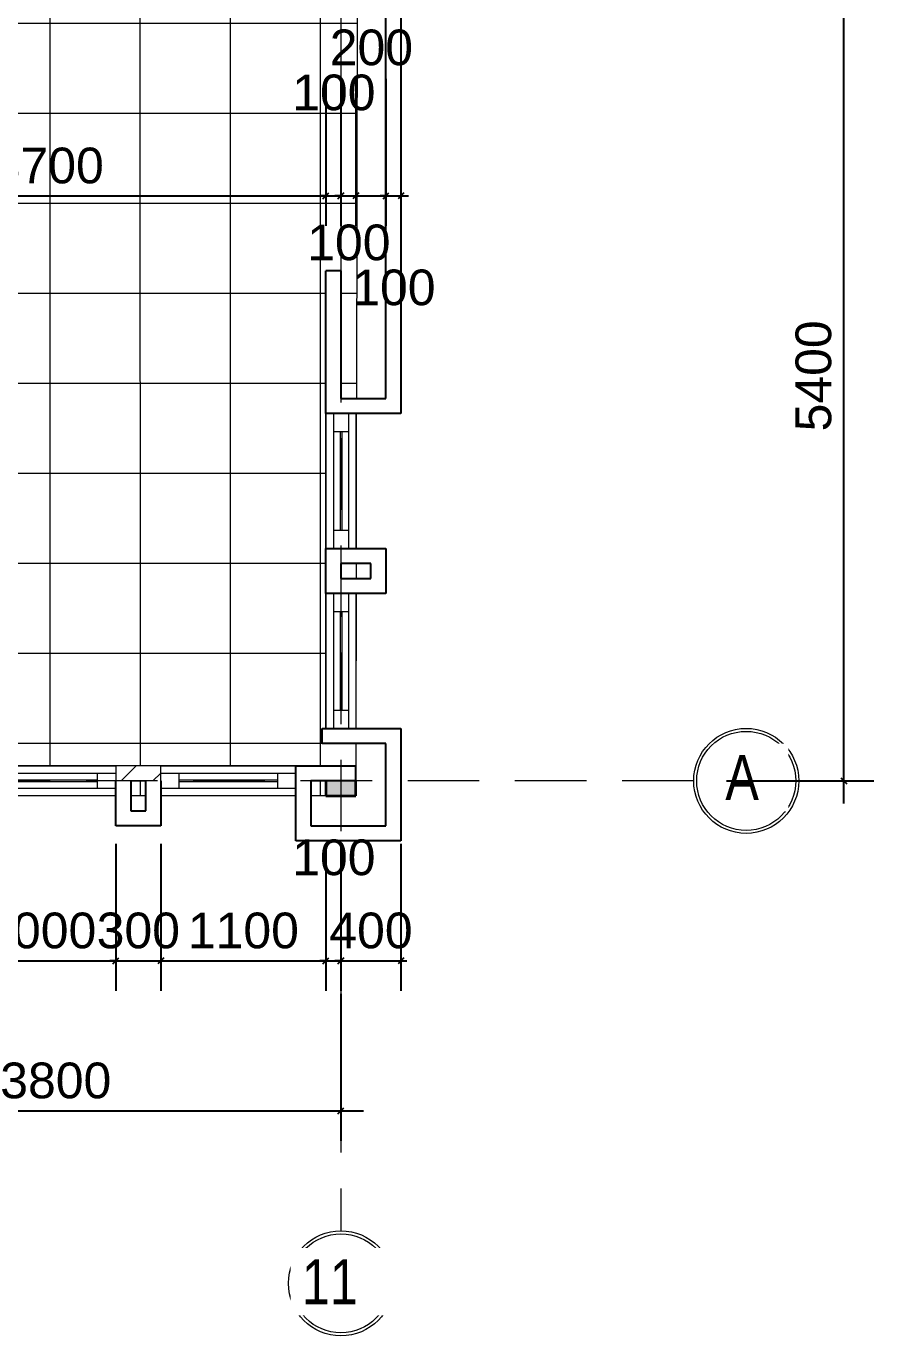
# Model space of a CAD drawing. Header units: millimetres. Extents: x -20510 to 108935, y -243239 to 20306.
# Drawn here: x 35053 to 40700, y -143700 to -134969 of the extents above; entities that cross this region are included whole.
import ezdxf

# ---------------------------------------------------------------- set-up
doc = ezdxf.new("R2010")
doc.units = ezdxf.units.MM
doc.linetypes.add('Hidden', pattern=[714.375, 476.25, -238.125])
for name, color, linetype, lineweight in [('A-ANNO-DIMS', 1, 'Continuous', 9), ('A-FLOR', 7, 'Continuous', 9), ('A-FLOR-PATT', 8, 'Continuous', 9), ('A-GLAZ', 4, 'Continuous', 18), ('A-WALL', 7, 'Continuous', 25), ('A-WALL-PATT', 8, 'Continuous', 18), ('S-COLS', 7, 'Continuous', 25), ('S-GRID', 1, 'Continuous', 9), ('S-GRID-IDEN', 1, 'Continuous', 9)]:
    doc.layers.add(name, color=color, linetype=linetype, lineweight=lineweight)
doc.styles.add('Arial_1', font='arial.ttf', dxfattribs={"width": 0.8, "height": 200})
doc.styles.add('Arial_5', font='arial.ttf', dxfattribs={"height": 238.125})
doc.dimstyles.new('SecretInternalLinAngDimStyle5p4736185', dxfattribs={"dimscale": 304.8, "dimtxt": 242.94927, "dimasz": 0.130208, "dimexe": 0.656168, "dimexo": 0.0625, "dimgap": 0.260417, "dimtad": 1, "dimdec": 0, "dimrnd": 100, "dimzin": 0, "dimdsep": 46, "dimtxsty": 'Arial_5', "dimblk1": 'OBLIQUE', "dimblk2": 'OBLIQUE', "dimsah": 1, "dimcen": 0.09, "dimdle": 0.492126, "dimazin": 0, "dimtfac": 1, "dimtdec": 4, "dimtix": 1, "dimtmove": 0, "dimatfit": 3, "dimfxl": 2.624672, "dimfxlon": 1, "dimtvp": 1, "dimtolj": 1, "dimtzin": 0, "dimarcsym": 2})
doc.dimstyles.new('SecretInternalLinAngDimStyle5p4736185_1', dxfattribs={"dimscale": 304.8, "dimtxt": 242.94927, "dimasz": 0.130208, "dimexe": 0.656168, "dimexo": 0.0625, "dimgap": 0.260417, "dimtad": 1, "dimdec": 0, "dimrnd": 100, "dimzin": 0, "dimdsep": 46, "dimtxsty": 'Arial_5', "dimblk1": 'OBLIQUE', "dimblk2": 'OBLIQUE', "dimsah": 1, "dimcen": 0.09, "dimdle": 0.492126, "dimazin": 0, "dimtfac": 1, "dimtdec": 4, "dimtix": 1, "dimtmove": 2, "dimatfit": 3, "dimfxl": 2.624672, "dimfxlon": 1, "dimtvp": 1, "dimtolj": 1, "dimtzin": 0, "dimarcsym": 2})

# ---------------------------------------------------------------- blocks, each defined once
blk = doc.blocks.new('Window_K2_Stack - Window_K2_Stack-2377845-05_MẶT BẰNG TẦNG ÁP MÁI')
at = {"layer": 'A-GLAZ'}
for p, q in [((-450, 100), (450, 100)), ((-450, 100), (450, 100)), ((-450, 50), (450, 50)), ((-328.75, -50), (-328.75, 50)), ((-328.75, 5), (328.75, 5)), ((328.75, -50), (328.75, 50)), ((-450, -50), (450, -50)), ((-328.75, -5), (328.75, -5)), ((450, -100), (-450, -100)), ((-450, -100), (450, -100))]:
    blk.add_line(p, q, dxfattribs=at)
blk = doc.blocks.new('Window_K2_Stack - Window_K2_Stack-V8-05_MẶT BẰNG TẦNG ÁP MÁI')
at = {"layer": 'A-GLAZ'}
for p, q in [((-450, 100), (450, 100)), ((-450, 100), (450, 100)), ((-450, 50), (450, 50)), ((-328.75, 50), (-328.75, -50)), ((-328.75, 5), (328.75, 5)), ((328.75, 50), (328.75, -50)), ((-450, -50), (450, -50)), ((-328.75, -5), (328.75, -5)), ((450, -100), (-450, -100)), ((-450, -100), (450, -100))]:
    blk.add_line(p, q, dxfattribs=at)
blk = doc.blocks.new('M_Concrete-Rectangular-Column - COT200X200-V10-05_MẶT BẰNG TẦNG ÁP MÁI')
at = {"layer": 'S-COLS', "lineweight": 35}
blk.add_hatch(color=256, dxfattribs=at).paths.add_polyline_path([(46, -100), (100, -100), (100, 0), (-100, 0), (-100, -100)])
for p, q in [((-100, 0), (-100, -100)), ((100, -100), (100, 0)), ((-100, -100), (100, -100))]:
    blk.add_line(p, q, dxfattribs=at)
blk = doc.blocks.new('Grid - TRUC  D1-102336-05_MẶT BẰNG TẦNG ÁP MÁI')
at = {"layer": 'S-GRID-IDEN'}
for radius in [3.5, 3.3]:
    blk.add_circle((0, 0), radius, dxfattribs=at)
blk = doc.blocks.new('_Oblique')
at = {"color": 0, "linetype": 'ByBlock', "lineweight": -2}
blk.add_line((-0.5, -0.5), (0.5, 0.5), dxfattribs=at)
blk = doc.blocks.new('DIMBLOCK11-05_MẶT BẰNG TẦNG ÁP MÁI')
at = {"layer": 'A-ANNO-DIMS', "color": 0, "lineweight": -2, "transparency": 16777216}
for p, q in [((33350, -141419), (33350, -142400)), ((37150, -141419), (37150, -142400)), ((33200, -142200), (37300, -142200))]:
    blk.add_line(p, q, dxfattribs=at)
at = {"layer": 'Defpoints', "color": 0, "transparency": 16777216}
for p in [(33350, -141400), (37150, -141400), (37150, -142200)]:
    blk.add_point(p, dxfattribs=at)
at = {"layer": 'A-ANNO-DIMS', "color": 0, "lineweight": -2, "transparency": 16777216, "xscale": 39.6875, "yscale": 39.6875, "zscale": 39.6875, "rotation": 180}
blk.add_blockref('_Oblique', (33350, -142200), dxfattribs=at)
at = {"layer": 'A-ANNO-DIMS', "color": 0, "lineweight": -2, "transparency": 16777216, "xscale": 39.6875, "yscale": 39.6875, "zscale": 39.6875}
blk.add_blockref('_Oblique', (37150, -142200), dxfattribs=at)
at = {"layer": 'A-ANNO-DIMS', "color": 0, "transparency": 16777216, "insert": (35250, -141999), "char_height": 238.12, "width": 879.103, "attachment_point": 5, "style": 'Arial_5'}
blk.add_mtext('\\A1;3800', dxfattribs=at)
blk = doc.blocks.new('DIMBLOCK37-05_MẶT BẰNG TẦNG ÁP MÁI')
at = {"layer": 'A-ANNO-DIMS', "color": 0, "lineweight": -2, "transparency": 16777216}
for p, q in [((34650, -140419), (34650, -141400)), ((35650, -140419), (35650, -141400)), ((34500, -141200), (35800, -141200))]:
    blk.add_line(p, q, dxfattribs=at)
at = {"layer": 'Defpoints', "color": 0, "transparency": 16777216}
for p in [(34650, -140400), (35650, -140400), (35650, -141200)]:
    blk.add_point(p, dxfattribs=at)
at = {"layer": 'A-ANNO-DIMS', "color": 0, "lineweight": -2, "transparency": 16777216, "xscale": 39.6875, "yscale": 39.6875, "zscale": 39.6875, "rotation": 180}
blk.add_blockref('_Oblique', (34650, -141200), dxfattribs=at)
at = {"layer": 'A-ANNO-DIMS', "color": 0, "lineweight": -2, "transparency": 16777216, "xscale": 39.6875, "yscale": 39.6875, "zscale": 39.6875}
blk.add_blockref('_Oblique', (35650, -141200), dxfattribs=at)
at = {"layer": 'A-ANNO-DIMS', "color": 0, "transparency": 16777216, "insert": (35150, -140999), "char_height": 238.12, "width": 879.103, "attachment_point": 5, "style": 'Arial_5'}
blk.add_mtext('\\A1;1000', dxfattribs=at)
blk = doc.blocks.new('DIMBLOCK38-05_MẶT BẰNG TẦNG ÁP MÁI')
at = {"layer": 'A-ANNO-DIMS', "color": 0, "lineweight": -2, "transparency": 16777216}
for p, q in [((35650, -140419), (35650, -141400)), ((35950, -140419), (35950, -141400)), ((35650, -141200), (35610.3, -141200)), ((35650, -141200), (35950, -141200)), ((35950, -141200), (35989.7, -141200))]:
    blk.add_line(p, q, dxfattribs=at)
at = {"layer": 'Defpoints', "color": 0, "transparency": 16777216}
for p in [(35650, -140400), (35950, -140400), (35950, -141200)]:
    blk.add_point(p, dxfattribs=at)
at = {"layer": 'A-ANNO-DIMS', "color": 0, "lineweight": -2, "transparency": 16777216, "xscale": 39.6875, "yscale": 39.6875, "zscale": 39.6875}
blk.add_blockref('_Oblique', (35650, -141200), dxfattribs=at)
at = {"layer": 'A-ANNO-DIMS', "color": 0, "lineweight": -2, "transparency": 16777216, "xscale": 39.6875, "yscale": 39.6875, "zscale": 39.6875, "rotation": 180}
blk.add_blockref('_Oblique', (35950, -141200), dxfattribs=at)
at = {"layer": 'A-ANNO-DIMS', "color": 0, "transparency": 16777216, "insert": (35800, -140999), "char_height": 238.12, "width": 659.327, "attachment_point": 5, "style": 'Arial_5'}
blk.add_mtext('\\A1;300', dxfattribs=at)
blk = doc.blocks.new('DIMBLOCK39-05_MẶT BẰNG TẦNG ÁP MÁI')
at = {"layer": 'A-ANNO-DIMS', "color": 0, "lineweight": -2, "transparency": 16777216}
for p, q in [((35950, -140419), (35950, -141400)), ((37050, -140419), (37050, -141400)), ((35800, -141200), (37200, -141200))]:
    blk.add_line(p, q, dxfattribs=at)
at = {"layer": 'Defpoints', "color": 0, "transparency": 16777216}
for p in [(35950, -140400), (37050, -140400), (37050, -141200)]:
    blk.add_point(p, dxfattribs=at)
at = {"layer": 'A-ANNO-DIMS', "color": 0, "lineweight": -2, "transparency": 16777216, "xscale": 39.6875, "yscale": 39.6875, "zscale": 39.6875, "rotation": 180}
blk.add_blockref('_Oblique', (35950, -141200), dxfattribs=at)
at = {"layer": 'A-ANNO-DIMS', "color": 0, "lineweight": -2, "transparency": 16777216, "xscale": 39.6875, "yscale": 39.6875, "zscale": 39.6875}
blk.add_blockref('_Oblique', (37050, -141200), dxfattribs=at)
at = {"layer": 'A-ANNO-DIMS', "color": 0, "transparency": 16777216, "insert": (36500, -140999), "char_height": 238.12, "width": 879.103, "attachment_point": 5, "style": 'Arial_5'}
blk.add_mtext('\\A1;1100', dxfattribs=at)
blk = doc.blocks.new('DIMBLOCK40-05_MẶT BẰNG TẦNG ÁP MÁI')
at = {"layer": 'A-ANNO-DIMS', "color": 0, "lineweight": -2, "transparency": 16777216}
for p, q in [((37050, -140419), (37050, -141400)), ((37150, -140419), (37150, -141400)), ((37050, -141200), (37010.3, -141200)), ((37050, -141200), (37150, -141200)), ((37150, -141200), (37189.7, -141200))]:
    blk.add_line(p, q, dxfattribs=at)
at = {"layer": 'Defpoints', "color": 0, "transparency": 16777216}
for p in [(37050, -140400), (37150, -140400), (37150, -141200)]:
    blk.add_point(p, dxfattribs=at)
at = {"layer": 'A-ANNO-DIMS', "color": 0, "lineweight": -2, "transparency": 16777216, "xscale": 39.6875, "yscale": 39.6875, "zscale": 39.6875}
blk.add_blockref('_Oblique', (37050, -141200), dxfattribs=at)
at = {"layer": 'A-ANNO-DIMS', "color": 0, "lineweight": -2, "transparency": 16777216, "xscale": 39.6875, "yscale": 39.6875, "zscale": 39.6875, "rotation": 180}
blk.add_blockref('_Oblique', (37150, -141200), dxfattribs=at)
at = {"layer": 'A-ANNO-DIMS', "color": 0, "transparency": 16777216, "insert": (36825.3, -140390.9), "char_height": 238.12, "width": 659.327, "attachment_point": 1, "line_spacing_factor": 0.941778, "style": 'Arial_5'}
blk.add_mtext('\\A1;100', dxfattribs=at)
blk = doc.blocks.new('DIMBLOCK41-05_MẶT BẰNG TẦNG ÁP MÁI')
at = {"layer": 'A-ANNO-DIMS', "color": 0, "lineweight": -2, "transparency": 16777216}
for p, q in [((37150, -140419), (37150, -141400)), ((37550, -140419), (37550, -141400)), ((37150, -141200), (37110.3, -141200)), ((37150, -141200), (37550, -141200)), ((37550, -141200), (37589.7, -141200))]:
    blk.add_line(p, q, dxfattribs=at)
at = {"layer": 'Defpoints', "color": 0, "transparency": 16777216}
for p in [(37150, -140400), (37550, -140400), (37550, -141200)]:
    blk.add_point(p, dxfattribs=at)
at = {"layer": 'A-ANNO-DIMS', "color": 0, "lineweight": -2, "transparency": 16777216, "xscale": 39.6875, "yscale": 39.6875, "zscale": 39.6875}
blk.add_blockref('_Oblique', (37150, -141200), dxfattribs=at)
at = {"layer": 'A-ANNO-DIMS', "color": 0, "lineweight": -2, "transparency": 16777216, "xscale": 39.6875, "yscale": 39.6875, "zscale": 39.6875, "rotation": 180}
blk.add_blockref('_Oblique', (37550, -141200), dxfattribs=at)
at = {"layer": 'A-ANNO-DIMS', "color": 0, "transparency": 16777216, "insert": (37350, -140999), "char_height": 238.12, "width": 659.327, "attachment_point": 5, "style": 'Arial_5'}
blk.add_mtext('\\A1;400', dxfattribs=at)
blk = doc.blocks.new('DIMBLOCK90-05_MẶT BẰNG TẦNG ÁP MÁI')
at = {"layer": 'A-ANNO-DIMS', "color": 0, "lineweight": -2, "transparency": 16777216}
for p, q in [((40500, -140150), (40500, -134450)), ((39719.1, -134600), (40700, -134600)), ((39719.1, -140000), (40700, -140000))]:
    blk.add_line(p, q, dxfattribs=at)
at = {"layer": 'Defpoints', "color": 0, "transparency": 16777216}
for p in [(39700, -134600), (40500, -134600), (39700, -140000)]:
    blk.add_point(p, dxfattribs=at)
at = {"layer": 'A-ANNO-DIMS', "color": 0, "lineweight": -2, "transparency": 16777216, "xscale": 39.6875, "yscale": 39.6875, "zscale": 39.6875}
for p, rotation in [((40500, -134600), 90), ((40500, -140000), 270)]:
    blk.add_blockref('_Oblique', p, dxfattribs=dict(at, rotation=rotation))
at = {"layer": 'A-ANNO-DIMS', "color": 0, "transparency": 16777216, "insert": (40299, -137300), "char_height": 238.12, "width": 879.103, "attachment_point": 5, "rotation": 90, "style": 'Arial_5'}
blk.add_mtext('\\A1;5400', dxfattribs=at)
blk = doc.blocks.new('DIMBLOCK124-05_MẶT BẰNG TẦNG ÁP MÁI')
at = {"layer": 'A-ANNO-DIMS', "color": 0, "lineweight": -2, "transparency": 16777216}
for p, q in [((33350, -135319), (33350, -136300)), ((37050, -135319), (37050, -136300)), ((33200, -136100), (37200, -136100))]:
    blk.add_line(p, q, dxfattribs=at)
at = {"layer": 'Defpoints', "color": 0, "transparency": 16777216}
for p in [(33350, -135300), (37050, -135300), (37050, -136100)]:
    blk.add_point(p, dxfattribs=at)
at = {"layer": 'A-ANNO-DIMS', "color": 0, "lineweight": -2, "transparency": 16777216, "xscale": 39.6875, "yscale": 39.6875, "zscale": 39.6875, "rotation": 180}
blk.add_blockref('_Oblique', (33350, -136100), dxfattribs=at)
at = {"layer": 'A-ANNO-DIMS', "color": 0, "lineweight": -2, "transparency": 16777216, "xscale": 39.6875, "yscale": 39.6875, "zscale": 39.6875}
blk.add_blockref('_Oblique', (37050, -136100), dxfattribs=at)
at = {"layer": 'A-ANNO-DIMS', "color": 0, "transparency": 16777216, "insert": (35200, -135899), "char_height": 238.12, "width": 879.103, "attachment_point": 5, "style": 'Arial_5'}
blk.add_mtext('\\A1;3700', dxfattribs=at)
blk = doc.blocks.new('DIMBLOCK125-05_MẶT BẰNG TẦNG ÁP MÁI')
at = {"layer": 'A-ANNO-DIMS', "color": 0, "lineweight": -2, "transparency": 16777216}
for p, q in [((37050, -135319), (37050, -136300)), ((37150, -135319), (37150, -136300)), ((37050, -136100), (37010.3, -136100)), ((37050, -136100), (37150, -136100)), ((37150, -136100), (37189.7, -136100))]:
    blk.add_line(p, q, dxfattribs=at)
at = {"layer": 'Defpoints', "color": 0, "transparency": 16777216}
for p in [(37050, -135300), (37150, -135300), (37150, -136100)]:
    blk.add_point(p, dxfattribs=at)
at = {"layer": 'A-ANNO-DIMS', "color": 0, "lineweight": -2, "transparency": 16777216, "xscale": 39.6875, "yscale": 39.6875, "zscale": 39.6875}
blk.add_blockref('_Oblique', (37050, -136100), dxfattribs=at)
at = {"layer": 'A-ANNO-DIMS', "color": 0, "lineweight": -2, "transparency": 16777216, "xscale": 39.6875, "yscale": 39.6875, "zscale": 39.6875, "rotation": 180}
blk.add_blockref('_Oblique', (37150, -136100), dxfattribs=at)
at = {"layer": 'A-ANNO-DIMS', "color": 0, "transparency": 16777216, "insert": (36825.3, -135290.9), "char_height": 238.12, "width": 659.327, "attachment_point": 1, "line_spacing_factor": 0.941778, "style": 'Arial_5'}
blk.add_mtext('\\A1;100', dxfattribs=at)
blk = doc.blocks.new('DIMBLOCK126-05_MẶT BẰNG TẦNG ÁP MÁI')
at = {"layer": 'A-ANNO-DIMS', "color": 0, "lineweight": -2, "transparency": 16777216}
for p, q in [((37150, -135319), (37150, -136300)), ((37250, -135319), (37250, -136300)), ((37150, -136100), (37110.3, -136100)), ((37150, -136100), (37250, -136100)), ((37250, -136100), (37289.7, -136100))]:
    blk.add_line(p, q, dxfattribs=at)
at = {"layer": 'Defpoints', "color": 0, "transparency": 16777216}
for p in [(37150, -135300), (37250, -135300), (37250, -136100)]:
    blk.add_point(p, dxfattribs=at)
at = {"layer": 'A-ANNO-DIMS', "color": 0, "lineweight": -2, "transparency": 16777216, "xscale": 39.6875, "yscale": 39.6875, "zscale": 39.6875}
blk.add_blockref('_Oblique', (37150, -136100), dxfattribs=at)
at = {"layer": 'A-ANNO-DIMS', "color": 0, "lineweight": -2, "transparency": 16777216, "xscale": 39.6875, "yscale": 39.6875, "zscale": 39.6875, "rotation": 180}
blk.add_blockref('_Oblique', (37250, -136100), dxfattribs=at)
at = {"layer": 'A-ANNO-DIMS', "color": 0, "transparency": 16777216, "insert": (36925.3, -136290.9), "char_height": 238.12, "width": 659.327, "attachment_point": 1, "line_spacing_factor": 0.941778, "style": 'Arial_5'}
blk.add_mtext('\\A1;100', dxfattribs=at)
blk = doc.blocks.new('DIMBLOCK127-05_MẶT BẰNG TẦNG ÁP MÁI')
at = {"layer": 'A-ANNO-DIMS', "color": 0, "lineweight": -2, "transparency": 16777216}
for p, q in [((37250, -135319), (37250, -136300)), ((37450, -135319), (37450, -136300)), ((37100, -136100), (37600, -136100))]:
    blk.add_line(p, q, dxfattribs=at)
at = {"layer": 'Defpoints', "color": 0, "transparency": 16777216}
for p in [(37250, -135300), (37450, -135300), (37450, -136100)]:
    blk.add_point(p, dxfattribs=at)
at = {"layer": 'A-ANNO-DIMS', "color": 0, "lineweight": -2, "transparency": 16777216, "xscale": 39.6875, "yscale": 39.6875, "zscale": 39.6875, "rotation": 180}
blk.add_blockref('_Oblique', (37250, -136100), dxfattribs=at)
at = {"layer": 'A-ANNO-DIMS', "color": 0, "lineweight": -2, "transparency": 16777216, "xscale": 39.6875, "yscale": 39.6875, "zscale": 39.6875}
blk.add_blockref('_Oblique', (37450, -136100), dxfattribs=at)
at = {"layer": 'A-ANNO-DIMS', "color": 0, "transparency": 16777216, "insert": (37075.3, -134990.9), "char_height": 238.12, "width": 659.327, "attachment_point": 1, "line_spacing_factor": 0.941778, "style": 'Arial_5'}
blk.add_mtext('\\A1;200', dxfattribs=at)
blk = doc.blocks.new('DIMBLOCK128-05_MẶT BẰNG TẦNG ÁP MÁI')
at = {"layer": 'A-ANNO-DIMS', "color": 0, "lineweight": -2, "transparency": 16777216}
for p, q in [((37450, -135319), (37450, -136300)), ((37550, -135319), (37550, -136300)), ((37450, -136100), (37410.3, -136100)), ((37450, -136100), (37550, -136100)), ((37550, -136100), (37589.7, -136100))]:
    blk.add_line(p, q, dxfattribs=at)
at = {"layer": 'Defpoints', "color": 0, "transparency": 16777216}
for p in [(37450, -135300), (37550, -135300), (37550, -136100)]:
    blk.add_point(p, dxfattribs=at)
at = {"layer": 'A-ANNO-DIMS', "color": 0, "lineweight": -2, "transparency": 16777216, "xscale": 39.6875, "yscale": 39.6875, "zscale": 39.6875}
blk.add_blockref('_Oblique', (37450, -136100), dxfattribs=at)
at = {"layer": 'A-ANNO-DIMS', "color": 0, "lineweight": -2, "transparency": 16777216, "xscale": 39.6875, "yscale": 39.6875, "zscale": 39.6875, "rotation": 180}
blk.add_blockref('_Oblique', (37550, -136100), dxfattribs=at)
at = {"layer": 'A-ANNO-DIMS', "color": 0, "transparency": 16777216, "insert": (37225.3, -136590.9), "char_height": 238.12, "width": 659.327, "attachment_point": 1, "line_spacing_factor": 0.941778, "style": 'Arial_5'}
blk.add_mtext('\\A1;100', dxfattribs=at)

msp = doc.modelspace()

# ---------------------------------------------------------------- hatches: boundary and pattern name
at = {"layer": 'A-FLOR-PATT'}
h = msp.add_hatch(dxfattribs=at)
h.set_pattern_fill('FP_6', color=256, style=0, pattern_type=2)
h.set_pattern_definition([(0.0043, (16612.5, -132550.4), (-0.045, 600), []), (90.004, (16612.5, -132550.4), (-600, -0.042), [])])
h.paths.add_polyline_path([(450, -140100.9), (825, -140100.8), (825, -139951), (650, -139951), (650, -140100), (450, -140100), (450, -139900), (574, -139900), (574, -139750), (450, -139750), (450, -140100)])
h.paths.add_polyline_path([(1925, -140100.8), (2025, -140100.7), (2025, -140001), (1925, -140001)])
h.paths.add_polyline_path([(3125, -140100.7), (3225, -140100.7), (3225, -140001), (3125, -140001)])
h.paths.add_polyline_path([(4250, -140100.6), (11550, -140100), (11550, -134700), (8150, -134700), (8150, -134750), (7950, -134750), (7950, -134700), (7270, -134700), (7270, -134500), (12580, -134500), (12580, -134700), (11750, -134700), (11750, -139900), (22350, -139900), (22350, -134700), (22250, -134700), (22250, -134500), (23080, -134500), (23080, -134700), (22550, -134700), (22550, -139900), (25950, -139900), (25950, -134700), (24080, -134700), (24080, -134500), (31170, -134500), (31170, -134700), (29750, -134700), (29750, -134750), (29550, -134750), (29550, -134700), (26150, -134700), (26150, -140099), (32150, -140098.5), (32150, -140006), (32250, -140006), (32250, -140098.5), (33450, -140098.4), (33450, -140006), (33550, -140006), (33550, -139901), (37250, -139900), (37250, -139750), (37025, -139750), (37025, -139650), (37050, -139650), (37050, -136600), (37150, -136600), (37150, -137450), (37254.9, -137450), (37260.1, -134700), (37250, -134700), (37250, -134750), (37050, -134750), (37050, -134700), (33450, -134700), (33450, -134750), (33250, -134750), (33250, -134700), (32570, -134700), (32570, -134500), (37050, -134500), (37050, -132300), (33220, -132300), (33220, -132100), (33250, -132100), (33249.6, -129962.3), (33232.2, -129960), (33215.2, -129953.6), (33207.3, -129948.4), (33198.9, -129942), (33189.7, -129931.5), (33179.7, -129912.4), (33176.2, -129900.8), (33175.2, -129881.6), (33178.7, -129864.4), (33184.8, -129850.1), (33194.5, -129837.3), (33205.5, -129827), (33218.9, -129818.1), (33218.9, -128025.5), (33250, -128025.5), (33250, -125200), (29750, -125200), (29750, -128701.8), (29781.1, -128694.4), (30299.2, -128452.8), (30346.5, -128258.4), (30478.5, -128541.6), (30525.8, -128347.2), (31075, -128091.1), (31075, -128095.7), (31094.6, -128091.1), (31094.6, -128093.6), (31105.3, -128091.1), (31105.3, -129819.4), (31123.5, -129831.6), (31135.5, -129845.3), (31143.7, -129858.9), (31147.7, -129877.9), (31148.6, -129897.5), (31142.7, -129915.7), (31133.9, -129933), (31120.2, -129946.9), (31101.7, -129956), (31090, -129960.8), (31074.6, -129961.5), (31053.8, -129959), (31043.9, -129955.6), (31025.7, -129943.4), (31013.7, -129929.7), (31005.5, -129916.1), (31000.6, -129900), (29823, -129900), (29819.5, -129916.1), (29809.4, -129932.8), (29795.4, -129947.1), (29779.1, -129956.8), (29765.8, -129960.5), (29750, -129961.5), (29750, -132100), (32220, -132100), (32220, -132300), (29540, -132300), (29540, -132100), (29550, -132100), (29550, -126900), (23000, -126900), (23000, -127900), (22550, -127900), (22550, -132100), (25950, -132100), (25950, -132050), (26150, -132050), (26150, -132100), (28540, -132100), (28540, -132300), (22340, -132300), (22340, -132100), (22350, -132100), (22350, -127900), (19900, -127900), (19900, -126900), (15350, -126900), (15350, -132100), (18750, -132100), (18750, -132050), (18950, -132050), (18950, -132100), (21340, -132100), (21340, -132300), (15140, -132300), (15140, -132100), (15150, -132100), (15150, -126900), (8150, -126900), (8150, -132100), (11550, -132100), (11550, -132050), (11750, -132050), (11750, -132100), (14140, -132100), (14140, -132300), (6270, -132300), (6270, -132100), (7950, -132100), (7949.6, -129962.3), (7929.6, -129959.1), (7918.4, -129955.4), (7907.3, -129948.4), (7899.4, -129942.5), (7888.7, -129929.7), (7879.7, -129912.4), (7876.2, -129900.8), (7875.2, -129881.6), (7878.7, -129864.4), (7884.8, -129850.1), (7894.5, -129837.3), (7905.5, -129827), (7918.9, -129818.1), (7918.9, -128025.5), (7950, -128025.5), (7950, -125200), (4450, -125200), (4450, -132100), (5270, -132100), (5270, -132300), (450, -132300), (450, -132050), (650, -132050), (650, -132100), (4250, -132100), (4250, -126700.8), (4225, -126700.8), (4225, -126899), (675, -126899), (675, -127150), (650, -127150), (650, -129700), (450, -129700), (450, -131200), (-4025.9, -131200), (-4050, -135600), (450, -135600), (450, -137100), (650, -137100), (650.7, -139650), (675, -139650), (675, -139851), (925, -139851), (925, -139901), (4225, -139901), (4225, -139956), (4250, -139956), (4250, -140100)])
h.paths.add_polyline_path([(34550, -140098.3), (34650, -140098.3), (34650, -140001), (34550, -140001)])
h.paths.add_polyline_path([(35750, -140098.2), (35850, -140098.2), (35850, -140001), (35750, -140001)])
h.paths.add_polyline_path([(36950, -140098.2), (37050, -140098.1), (37050, -140000), (36950, -140000)])
h.paths.add_polyline_path([(450, -139650), (450, -139650), (450, -139484.7)])
h.paths.add_polyline_path([(37250.8, -139650), (37252.5, -138750), (37250, -138750), (37250, -139650)])
h.paths.add_polyline_path([(37150, -138650), (37252.7, -138650), (37252.9, -138550), (37150, -138550), (37150, -138558.2)])
h.paths.add_polyline_path([(450, -138650), (550, -138650), (550, -138550), (450, -138550), (450, -138558.2)])
h.paths.add_polyline_path([(450, -138450), (450, -138450), (450, -137631.8)])
h.paths.add_polyline_path([(37250, -138450), (37253.1, -138450), (37254.7, -137550), (37250, -137550), (37250, -137631.8)])
h.paths.add_polyline_path([(450, -137450), (550, -137450), (550, -137200), (450, -137200)])
h.paths.add_polyline_path([(15350, -134750), (15150, -134750), (15150, -134700), (13980, -134700), (13980, -134500), (20850, -134500), (20850, -134700), (18950, -134700), (18950, -134750), (18750, -134750), (18750, -134700), (15350, -134700)])
h.paths.add_polyline_path([(4265, -134750), (4250, -134750), (4250, -134700), (650, -134700), (650, -134750), (450, -134750), (450, -134500), (5870, -134500), (5870, -134700), (4450, -134700), (4450, -134750), (4435, -134750)])
h.paths.add_polyline_path([(37260.4, -134500), (37264.5, -132300), (37250, -132300), (37250, -134500)])
h.paths.add_polyline_path([(33450, -132100), (34550, -132100), (34550, -131500), (34650, -131500), (34650, -130700), (34550, -130700), (34550, -130600), (34350, -130600), (34350, -130500), (37050, -130500), (37050, -130498.3), (33450, -130498.3), (33450.7, -130500), (33550, -130500), (33550, -130600), (33450, -130600), (33450, -132073.3)])
h.paths.add_polyline_path([(37264.9, -132100), (37269.7, -129530), (37250, -129530), (37250, -132100)])
h.paths.add_polyline_path([(34650, -132100), (37050, -132100), (37050, -132097.4), (35000, -132097.4), (35000, -131548.3), (34650, -131548.3), (34650, -132073.3)])
h.paths.add_polyline_path([(31925.4, -129962.3), (31903.7, -129958.8), (31889.2, -129952.6), (31878, -129945), (31867.3, -129934), (31858, -129919.4), (31853.1, -129905.6), (31850.7, -129887.5), (31852.7, -129870.1), (31859.3, -129854.2), (31869.7, -129838.2), (31880.4, -129828.6), (31894.7, -129819.2), (31894.7, -128025.5), (31956.1, -128025.5), (31956.9, -129819.6), (31972.8, -129830), (31983.5, -129841), (31992.8, -129855.6), (31997.7, -129869.4), (32000.1, -129887.5), (31998.1, -129904.9), (31991.5, -129920.8), (31981.1, -129936.8), (31974, -129943.8), (31955.8, -129955.8), (31941, -129960.5)])
h.paths.add_polyline_path([(6625.4, -129962.3), (6603.7, -129958.8), (6589.2, -129952.6), (6578, -129945), (6567.3, -129934), (6558, -129919.4), (6553.1, -129905.6), (6550.7, -129887.5), (6552.7, -129870.1), (6559.3, -129854.2), (6569.7, -129838.2), (6580.4, -129828.6), (6594.7, -129819.2), (6594.7, -128025.5), (6656.1, -128025.5), (6656.9, -129819.6), (6672.8, -129830), (6683.5, -129841), (6692.8, -129855.6), (6697.7, -129869.4), (6700.1, -129887.5), (6698.1, -129904.9), (6691.5, -129920.8), (6681.1, -129936.8), (6674, -129943.8), (6655.8, -129955.8), (6641, -129960.5)])
h.paths.add_polyline_path([(450, -129600), (550, -129600), (550, -129350), (450, -129350)])
h.paths.add_polyline_path([(37269.9, -129430), (37275, -126699.9), (37250, -126700), (37250, -129430)])
h.paths.add_polyline_path([(450, -128250), (550, -128250), (550, -128150), (450, -128150)])
h.paths.add_polyline_path([(450, -127050), (575, -127050), (575, -126900), (450, -126900), (450, -126700), (650, -126700), (650.7, -126799), (825, -126799), (825, -126699.3), (450, -126700), (450, -127050)])
h.paths.add_polyline_path([(3125, -126799), (3225, -126799), (3225, -126700.3), (3125, -126700.3)])
h.paths.add_polyline_path([(1925, -126799), (2025, -126799), (2025, -126699.8), (1925, -126699.8)])
h.paths.add_polyline_path([(28478, -126700), (29550, -126699.1), (29550, -126699.1), (8150, -126698.3), (8150, -126700), (26978, -126700)])
h.paths.add_polyline_path([(4250, -126699.9), (4250, -125000), (4250, -125000), (4250, -126699.9)])
at = {"layer": 'A-WALL-PATT', "lineweight": 9}
h = msp.add_hatch(dxfattribs=at)
h.set_pattern_fill('FP_1', color=256, style=0, pattern_type=2)
h.set_pattern_definition([(45, (26776.95, -140000), (-106.066, 106.066), [])])
h.paths.add_polyline_path([(35750, -140001), (35950, -140001), (35950, -139901), (35650, -139901), (35650, -140001)])

# ---------------------------------------------------------------- linework, layer by layer
at = {"layer": 'A-FLOR'}
for p, q in [((37254.9, -137450), (37260.1, -134700)), ((37253.1, -138450), (37254.7, -137550)), ((37252.7, -138650), (37252.9, -138550)), ((37250.8, -139650), (37252.5, -138750)), ((37250, -140098.1), (37250.6, -139750)), ((35750, -140098.2), (35850, -140098.2)), ((36950, -140098.2), (37050, -140098.1))]:
    msp.add_line(p, q, dxfattribs=at)
at = {"layer": 'A-WALL'}
for p, q in [((37450, -137450), (37450, -134500)), ((37550, -134500), (37550, -137550)), ((37050, -137550), (37050, -136600)), ((37150, -136600), (37050, -136600)), ((37150, -136600), (37150, -137450)), ((37150, -137450), (37450, -137450)), ((37550, -137550), (37050, -137550)), ((37050, -138750), (37050, -138450)), ((37050, -138450), (37450, -138450)), ((37450, -138450), (37450, -138750)), ((37150, -138550), (37150, -138650)), ((37350, -138550), (37150, -138550)), ((37350, -138650), (37350, -138550)), ((37150, -138650), (37350, -138650)), ((37450, -138750), (37050, -138750)), ((37025, -139650), (37550, -139650)), ((37025, -139750), (37025, -139650)), ((37550, -139650), (37550, -140400)), ((37450, -139750), (37025, -139750)), ((37450, -140300), (37450, -139750)), ((36850, -139900), (37250, -139900)), ((36850, -140400), (36850, -139900)), ((37250, -140000), (37250, -139900)), ((35650, -140301), (35650, -140001)), ((35750, -140001), (35750, -140201)), ((35850, -140201), (35850, -140001)), ((35950, -140001), (35950, -140301)), ((37250, -140000), (36950, -140000)), ((36950, -140000), (36950, -140300)), ((35750, -140201), (35850, -140201)), ((35950, -140301), (35650, -140301)), ((36950, -140300), (37450, -140300)), ((37550, -140400), (36850, -140400))]:
    msp.add_line(p, q, dxfattribs=at)
at = {"layer": 'A-WALL', "lineweight": 18}
for p, q in [((35950, -139901), (35650, -139901)), ((35650, -139901), (35650, -140001)), ((35950, -140001), (35950, -139901)), ((35750, -140001), (35850, -140001))]:
    msp.add_line(p, q, dxfattribs=at)
at = {"layer": 'S-GRID', "linetype": 'Hidden'}
for p, q in [((37150, -122000), (37150, -143000)), ((39500, -140000), (-3000, -140000))]:
    msp.add_line(p, q, dxfattribs=at)

# ---------------------------------------------------------------- block references
at = {"layer": 'A-GLAZ'}
for name, p, rotation in [('Window_K2_Stack - Window_K2_Stack-2377845-05_MẶT BẰNG TẦNG ÁP MÁI', (37150, -138000), 270), ('Window_K2_Stack - Window_K2_Stack-2377845-05_MẶT BẰNG TẦNG ÁP MÁI', (37150, -139200), 270), ('Window_K2_Stack - Window_K2_Stack-V8-05_MẶT BẰNG TẦNG ÁP MÁI', (35200, -140001), 180), ('Window_K2_Stack - Window_K2_Stack-V8-05_MẶT BẰNG TẦNG ÁP MÁI', (36400, -140001), 180)]:
    msp.add_blockref(name, p, dxfattribs=dict(at, rotation=rotation))
at = {"layer": 'S-COLS', "lineweight": 35}
msp.add_blockref('M_Concrete-Rectangular-Column - COT200X200-V10-05_MẶT BẰNG TẦNG ÁP MÁI', (37150, -140000), dxfattribs=at)
at = {"layer": 'S-GRID-IDEN', "xscale": 99.99999999999991, "yscale": 99.99999999999991, "zscale": 99.99999999999991}
for p, rotation in [((39850, -140000), 90), ((37150, -143350), 180)]:
    msp.add_blockref('Grid - TRUC  D1-102336-05_MẶT BẰNG TẦNG ÁP MÁI', p, dxfattribs=dict(at, rotation=rotation))

# ---------------------------------------------------------------- dimensions: what is measured, and where the dimension line sits
at = {"layer": 'A-ANNO-DIMS'}
for base, p1, p2, override, picture, middle in [((37450, -136100), (37250, -135300), (37450, -135300), {"dimpost": '<>', "dimfxl": 200}, 'DIMBLOCK127-05_MẶT BẰNG TẦNG ÁP MÁI', (37404.9, -135149.6)), ((37150, -136100), (37050, -135300), (37150, -135300), {"dimpost": '<>', "dimfxl": 100}, 'DIMBLOCK125-05_MẶT BẰNG TẦNG ÁP MÁI', (37154.9, -135449.6)), ((37250, -136100), (37150, -135300), (37250, -135300), {"dimpost": '<>', "dimfxl": 100}, 'DIMBLOCK126-05_MẶT BẰNG TẦNG ÁP MÁI', (37254.9, -136449.6)), ((37550, -136100), (37450, -135300), (37550, -135300), {"dimpost": '<>', "dimfxl": 100}, 'DIMBLOCK128-05_MẶT BẰNG TẦNG ÁP MÁI', (37554.9, -136749.6)), ((37150, -141200), (37050, -140400), (37150, -140400), {"dimpost": '<>', "dimfxl": 100}, 'DIMBLOCK40-05_MẶT BẰNG TẦNG ÁP MÁI', (37154.9, -140549.6))]:
    dim = msp.add_linear_dim(base=base, p1=p1, p2=p2, dimstyle='SecretInternalLinAngDimStyle5p4736185_1', override=override, dxfattribs=at)
    dim.commit()
    dim.dimension.update_dxf_attribs({"geometry": picture, "text_midpoint": middle, "dimtype": 160})
for base, p1, p2, override, picture, middle in [((37050, -136100), (33350, -135300), (37050, -135300), {"dimpost": '<>', "dimfxl": 3700}, 'DIMBLOCK124-05_MẶT BẰNG TẦNG ÁP MÁI', (35200, -135899)), ((35650, -141200), (34650, -140400), (35650, -140400), {"dimpost": '<>', "dimfxl": 1000}, 'DIMBLOCK37-05_MẶT BẰNG TẦNG ÁP MÁI', (35150, -140999)), ((35950, -141200), (35650, -140400), (35950, -140400), {"dimpost": '<>', "dimfxl": 300}, 'DIMBLOCK38-05_MẶT BẰNG TẦNG ÁP MÁI', (35800, -140999)), ((37050, -141200), (35950, -140400), (37050, -140400), {"dimpost": '<>', "dimfxl": 1100}, 'DIMBLOCK39-05_MẶT BẰNG TẦNG ÁP MÁI', (36500, -140999)), ((37550, -141200), (37150, -140400), (37550, -140400), {"dimpost": '<>', "dimfxl": 400}, 'DIMBLOCK41-05_MẶT BẰNG TẦNG ÁP MÁI', (37350, -140999)), ((37150, -142200), (33350, -141400), (37150, -141400), {"dimpost": '<>', "dimfxl": 3800}, 'DIMBLOCK11-05_MẶT BẰNG TẦNG ÁP MÁI', (35250, -141999))]:
    dim = msp.add_linear_dim(base=base, p1=p1, p2=p2, dimstyle='SecretInternalLinAngDimStyle5p4736185', override=override, dxfattribs=at)
    dim.commit()
    dim.dimension.update_dxf_attribs({"geometry": picture, "text_midpoint": middle})

# ---------------------------------------------------------------- next in the draw order: texts
at = {"layer": 'S-GRID-IDEN', "char_height": 300, "attachment_point": 1, "style": 'Arial_1', "bg_fill": 3, "box_fill_scale": 1.25, "bg_fill_color": 9, "bg_fill_true_color": 13158600, "bg_fill_transparency": 0}
for s, insert, width in [('A', (39711, -139827.3), 344.726), ('11', (36890.2, -143189.2), 577.215)]:
    msp.add_mtext(s, dxfattribs=dict(at, insert=insert, width=width))

# ---------------------------------------------------------------- next in the draw order: dimensions: what is measured, and where the dimension line sits
at = {"layer": 'A-ANNO-DIMS'}
dim = msp.add_linear_dim(base=(40500, -134600), p1=(39700, -140000), p2=(39700, -134600), angle=90, dimstyle='SecretInternalLinAngDimStyle5p4736185', override={"dimpost": '<>', "dimfxl": 5400}, dxfattribs=at)
dim.commit()
dim.dimension.update_dxf_attribs({"geometry": 'DIMBLOCK90-05_MẶT BẰNG TẦNG ÁP MÁI', "text_midpoint": (40299, -137300)})

doc.saveas('drawing.dxf')
